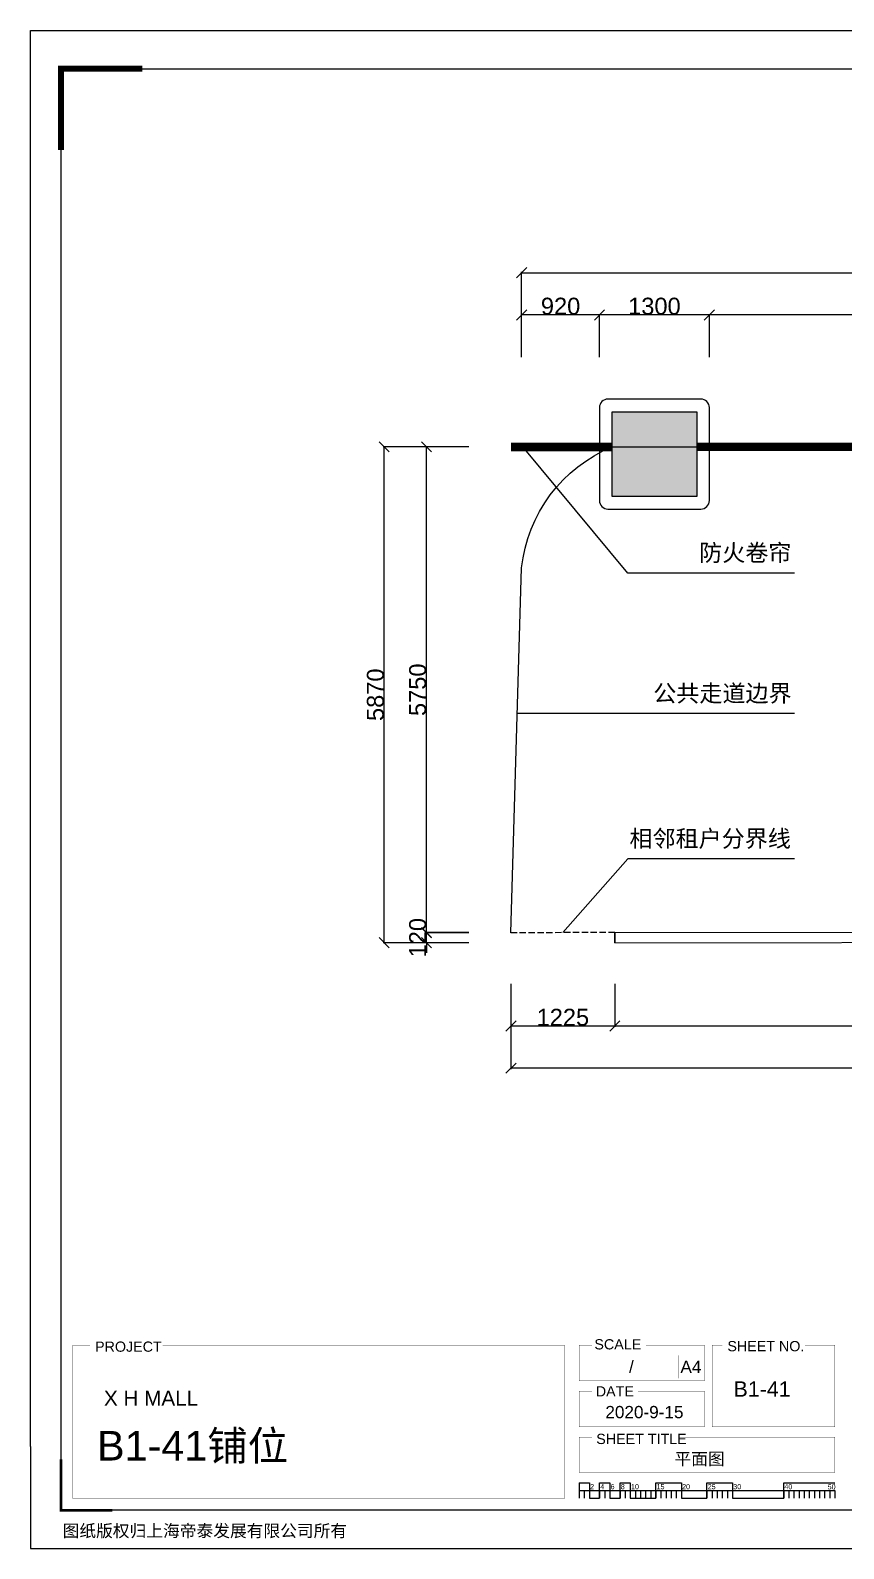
# Model space of a CAD drawing. Header units: inches. Extents: x -12201 to 13201, y -7516 to 10446.
# Drawn here: x -12201 to -2580, y -7516 to 10446 of the extents above; entities that cross this region are included whole.
import ezdxf
from ezdxf.enums import TextEntityAlignment as Align

# ---------------------------------------------------------------- set-up
doc = ezdxf.new("R2010")
doc.units = ezdxf.units.IN
doc.header["$MEASUREMENT"] = 0
doc.linetypes.add('DASH', pattern=[0.35, 0.25, -0.1])
doc.linetypes.add('DASHED', pattern=[0.75, 0.5, -0.25])
for name, color, linetype in [('B-新防火分区', 3, 'Continuous'), ('D-地面拼花造型', 143, 'Continuous'), ('DIM', 3, 'Continuous'), ('DIM TEXT', 7, 'Continuous'), ('F-固定矮柜', 1, 'Continuous'), ('建-墙体', 255, 'Continuous')]:
    doc.layers.add(name, color=color, linetype=linetype)
doc.styles.get("Standard").update_dxf_attribs({"font": 'arial.ttf'})
doc.dimstyles.new('DIM-200MM', dxfattribs={"dimtxt": 200, "dimasz": 120, "dimexe": 10, "dimexo": 10, "dimgap": 0.7, "dimtad": 1, "dimdec": 0, "dimrnd": 5, "dimzin": 1, "dimdsep": 46, "dimtxsty": 'Standard', "dimblk": 'OBLIQUE', "dimcen": 0.5, "dimdle": 1, "dimclrd": 256, "dimclre": 256, "dimclrt": 7, "dimaunit": 1, "dimadec": 0, "dimazin": 0, "dimtfac": 1, "dimtdec": 0, "dimtix": 1, "dimtmove": 2, "dimatfit": 3, "dimfxl": 0, "dimtolj": 1, "dimtzin": 1, "dimarcsym": 0})

# ---------------------------------------------------------------- blocks, each defined once
blk = doc.blocks.new('_Oblique')
at = {"color": 0, "linetype": 'ByBlock', "lineweight": -2}
blk.add_line((-0.5, -0.5), (0.5, 0.5), dxfattribs=at)
blk = doc.blocks.new('*D172')
at = {"layer": 'DEFPOINTS', "color": 0, "transparency": 16777216}
for p in [(-6515, -230), (-5287, -228), (-5287, -1333)]:
    blk.add_point(p, dxfattribs=at)
at = {"layer": 'DIM', "lineweight": -2, "transparency": 16777216}
for p, q in [((-6515, -833), (-6515, -1343)), ((-5287, -833), (-5287, -1343)), ((-6516, -1333), (-5286, -1333))]:
    blk.add_line(p, q, dxfattribs=at)
at = {"layer": 'DIM', "lineweight": -2, "transparency": 16777216, "xscale": 120, "yscale": 120, "zscale": 120, "rotation": 180}
blk.add_blockref('_Oblique', (-6515, -1333), dxfattribs=at)
at = {"layer": 'DIM', "lineweight": -2, "transparency": 16777216, "xscale": 120, "yscale": 120, "zscale": 120}
blk.add_blockref('_Oblique', (-5287, -1333), dxfattribs=at)
at = {"layer": 'DIM', "color": 7, "transparency": 16777216, "insert": (-5901, -1231), "char_height": 200, "attachment_point": 5}
blk.add_mtext('\\A1;1225', dxfattribs=at)
blk = doc.blocks.new('*D173')
at = {"layer": 'DEFPOINTS', "color": 0, "transparency": 16777216}
for p in [(-5287, -228), (5447, -333), (5447, -1333)]:
    blk.add_point(p, dxfattribs=at)
at = {"layer": 'DIM', "lineweight": -2, "transparency": 16777216}
for p, q in [((-5287, -833), (-5287, -1343)), ((5447, -833), (5447, -1343)), ((-5288, -1333), (5448, -1333))]:
    blk.add_line(p, q, dxfattribs=at)
at = {"layer": 'DIM', "lineweight": -2, "transparency": 16777216, "xscale": 120, "yscale": 120, "zscale": 120, "rotation": 180}
blk.add_blockref('_Oblique', (-5287, -1333), dxfattribs=at)
at = {"layer": 'DIM', "lineweight": -2, "transparency": 16777216, "xscale": 120, "yscale": 120, "zscale": 120}
blk.add_blockref('_Oblique', (5447, -1333), dxfattribs=at)
at = {"layer": 'DIM', "color": 7, "transparency": 16777216, "insert": (80, -1231), "char_height": 200, "attachment_point": 5}
blk.add_mtext('\\A1;10735', dxfattribs=at)
blk = doc.blocks.new('*D175')
at = {"layer": 'DEFPOINTS', "color": 0, "transparency": 16777216}
for p in [(-6515, -230), (6652, -333), (-6515, -1833)]:
    blk.add_point(p, dxfattribs=at)
at = {"layer": 'DIM', "lineweight": -2, "transparency": 16777216}
for p, q in [((-6515, -1333), (-6515, -1843)), ((6652, -1333), (6652, -1843)), ((6653, -1833), (-6516, -1833))]:
    blk.add_line(p, q, dxfattribs=at)
at = {"layer": 'DIM', "lineweight": -2, "transparency": 16777216, "xscale": 120, "yscale": 120, "zscale": 120, "rotation": 180}
blk.add_blockref('_Oblique', (-6515, -1833), dxfattribs=at)
at = {"layer": 'DIM', "lineweight": -2, "transparency": 16777216, "xscale": 120, "yscale": 120, "zscale": 120}
blk.add_blockref('_Oblique', (6652, -1833), dxfattribs=at)
at = {"layer": 'DIM', "color": 7, "transparency": 16777216, "insert": (68, -1731), "char_height": 200, "attachment_point": 5}
blk.add_mtext('\\A1;13165', dxfattribs=at)
blk = doc.blocks.new('*D180')
at = {"layer": 'DEFPOINTS', "color": 0, "transparency": 16777216}
for p in [(-7515, -228), (-5287, -228), (-5287, -348)]:
    blk.add_point(p, dxfattribs=at)
at = {"layer": 'DIM', "lineweight": -2, "transparency": 16777216}
for p, q in [((-7515, -228), (-7515, -108)), ((-7015, -228), (-7525, -228)), ((-7015, -348), (-7525, -348)), ((-7515, -348), (-7515, -228)), ((-7515, -348), (-7515, -468))]:
    blk.add_line(p, q, dxfattribs=at)
at = {"layer": 'DIM', "lineweight": -2, "transparency": 16777216, "xscale": 120, "yscale": 120, "zscale": 120}
for p, rotation in [((-7515, -228), 270), ((-7515, -348), 90)]:
    blk.add_blockref('_Oblique', p, dxfattribs=dict(at, rotation=rotation))
at = {"layer": 'DIM', "color": 7, "transparency": 16777216, "insert": (-7618, -288), "char_height": 200, "attachment_point": 5, "rotation": 90}
blk.add_mtext('\\A1;120', dxfattribs=at)
blk = doc.blocks.new('*D181')
at = {"layer": 'DEFPOINTS', "color": 0, "transparency": 16777216}
for p in [(-7515, 5520), (-3641, 5520), (-6515, -230)]:
    blk.add_point(p, dxfattribs=at)
at = {"layer": 'DIM', "lineweight": -2, "transparency": 16777216}
for p, q in [((-7015, 5520), (-7525, 5520)), ((-7515, -231), (-7515, 5521)), ((-7015, -230), (-7525, -230))]:
    blk.add_line(p, q, dxfattribs=at)
at = {"layer": 'DIM', "lineweight": -2, "transparency": 16777216, "xscale": 120, "yscale": 120, "zscale": 120}
for p, rotation in [((-7515, 5520), 90), ((-7515, -230), 270)]:
    blk.add_blockref('_Oblique', p, dxfattribs=dict(at, rotation=rotation))
at = {"layer": 'DIM', "color": 7, "transparency": 16777216, "insert": (-7618, 2645), "char_height": 200, "attachment_point": 5, "rotation": 90}
blk.add_mtext('\\A1;5750', dxfattribs=at)
blk = doc.blocks.new('*D182')
at = {"layer": 'DEFPOINTS', "color": 0, "transparency": 16777216}
for p in [(-8015, 5520), (-3641, 5520), (-5288, -348)]:
    blk.add_point(p, dxfattribs=at)
at = {"layer": 'DIM', "lineweight": -2, "transparency": 16777216}
for p, q in [((-7515, 5520), (-8025, 5520)), ((-8015, -349), (-8015, 5521)), ((-7515, -348), (-8025, -348))]:
    blk.add_line(p, q, dxfattribs=at)
at = {"layer": 'DIM', "lineweight": -2, "transparency": 16777216, "xscale": 120, "yscale": 120, "zscale": 120}
for p, rotation in [((-8015, 5520), 90), ((-8015, -348), 270)]:
    blk.add_blockref('_Oblique', p, dxfattribs=dict(at, rotation=rotation))
at = {"layer": 'DIM', "color": 7, "transparency": 16777216, "insert": (-8118, 2586), "char_height": 200, "attachment_point": 5, "rotation": 90}
blk.add_mtext('\\A1;5870', dxfattribs=at)
blk = doc.blocks.new('*D185')
at = {"layer": 'DEFPOINTS', "color": 0, "transparency": 16777216}
for p in [(-4168, 7079), (-4168, 5320), (3082, 5320)]:
    blk.add_point(p, dxfattribs=at)
at = {"layer": 'DIM', "lineweight": -2, "transparency": 16777216}
for p, q in [((3083, 7079), (-4169, 7079)), ((-4168, 6579), (-4168, 7089)), ((3082, 6579), (3082, 7089))]:
    blk.add_line(p, q, dxfattribs=at)
at = {"layer": 'DIM', "lineweight": -2, "transparency": 16777216, "xscale": 120, "yscale": 120, "zscale": 120, "rotation": 180}
blk.add_blockref('_Oblique', (-4168, 7079), dxfattribs=at)
at = {"layer": 'DIM', "lineweight": -2, "transparency": 16777216, "xscale": 120, "yscale": 120, "zscale": 120}
blk.add_blockref('_Oblique', (3082, 7079), dxfattribs=at)
at = {"layer": 'DIM', "color": 7, "transparency": 16777216, "insert": (-543, 7182), "char_height": 200, "attachment_point": 5}
blk.add_mtext('\\A1;7250', dxfattribs=at)
blk = doc.blocks.new('*D186')
at = {"layer": 'DEFPOINTS', "color": 0, "transparency": 16777216}
for p in [(-5468, 7079), (-5468, 5215), (-4168, 5183)]:
    blk.add_point(p, dxfattribs=at)
at = {"layer": 'DIM', "lineweight": -2, "transparency": 16777216}
for p, q in [((-4167, 7079), (-5469, 7079)), ((-5468, 6579), (-5468, 7089)), ((-4168, 6579), (-4168, 7089))]:
    blk.add_line(p, q, dxfattribs=at)
at = {"layer": 'DIM', "lineweight": -2, "transparency": 16777216, "xscale": 120, "yscale": 120, "zscale": 120, "rotation": 180}
blk.add_blockref('_Oblique', (-5468, 7079), dxfattribs=at)
at = {"layer": 'DIM', "lineweight": -2, "transparency": 16777216, "xscale": 120, "yscale": 120, "zscale": 120}
blk.add_blockref('_Oblique', (-4168, 7079), dxfattribs=at)
at = {"layer": 'DIM', "color": 7, "transparency": 16777216, "insert": (-4818, 7182), "char_height": 200, "attachment_point": 5}
blk.add_mtext('\\A1;1300', dxfattribs=at)
blk = doc.blocks.new('*D187')
at = {"layer": 'DEFPOINTS', "color": 0, "transparency": 16777216}
for p in [(-6389, 7079), (-5468, 5215), (-6389, 4087)]:
    blk.add_point(p, dxfattribs=at)
at = {"layer": 'DIM', "lineweight": -2, "transparency": 16777216}
for p, q in [((-5467, 7079), (-6390, 7079)), ((-6389, 6579), (-6389, 7089)), ((-5468, 6579), (-5468, 7089))]:
    blk.add_line(p, q, dxfattribs=at)
at = {"layer": 'DIM', "lineweight": -2, "transparency": 16777216, "xscale": 120, "yscale": 120, "zscale": 120, "rotation": 180}
blk.add_blockref('_Oblique', (-6389, 7079), dxfattribs=at)
at = {"layer": 'DIM', "lineweight": -2, "transparency": 16777216, "xscale": 120, "yscale": 120, "zscale": 120}
blk.add_blockref('_Oblique', (-5468, 7079), dxfattribs=at)
at = {"layer": 'DIM', "color": 7, "transparency": 16777216, "insert": (-5928, 7182), "char_height": 200, "attachment_point": 5}
blk.add_mtext('\\A1;920', dxfattribs=at)
blk = doc.blocks.new('*D188')
at = {"layer": 'DEFPOINTS', "color": 0, "transparency": 16777216}
for p in [(6637, 7579), (-6389, 4087), (6637, 4087)]:
    blk.add_point(p, dxfattribs=at)
at = {"layer": 'DIM', "lineweight": -2, "transparency": 16777216}
for p, q in [((-6390, 7579), (6638, 7579)), ((-6389, 7079), (-6389, 7589)), ((6637, 7079), (6637, 7589))]:
    blk.add_line(p, q, dxfattribs=at)
at = {"layer": 'DIM', "lineweight": -2, "transparency": 16777216, "xscale": 120, "yscale": 120, "zscale": 120, "rotation": 180}
blk.add_blockref('_Oblique', (-6389, 7579), dxfattribs=at)
at = {"layer": 'DIM', "lineweight": -2, "transparency": 16777216, "xscale": 120, "yscale": 120, "zscale": 120}
blk.add_blockref('_Oblique', (6637, 7579), dxfattribs=at)
at = {"layer": 'DIM', "color": 7, "transparency": 16777216, "insert": (124, 7682), "char_height": 200, "attachment_point": 5}
blk.add_mtext('\\A1;13025', dxfattribs=at)

msp = doc.modelspace()

# ---------------------------------------------------------------- hatches: boundary and pattern name
at = {"layer": '建-墙体'}
h = msp.add_hatch(color=256, dxfattribs=at)
h.dxf.hatch_style = 1
h.paths.add_polyline_path([(-5318.1, 5932.9), (-4318.1, 5932.9), (-4318.1, 4932.9), (-5318.1, 4932.9)])

# ---------------------------------------------------------------- linework, layer by layer
at = {"color": 8}
msp.add_line((-5708.1, -6829.5), (-2684.1, -6829.5), dxfattribs=at)
for points in [[(-12200.6, -6306.8), (-12200.6, 10446.2), (11991.4, 10446.2)], [(-12200.6, -6306.8), (-12200.6, -7516.4), (11991.4, -7516.4)], [(-5708.1, -6738.7), (-5708.1, -6920.2)], [(-5587.2, -6829.5), (-5587.2, -6920.2)], [(-4498.5, -6829.5), (-4498.5, -6920.2)], [(-4196.1, -6829.5), (-4196.1, -6920.2)], [(-2684.1, -6829.5), (-2684.1, -6920.2)]]:
    msp.add_lwpolyline(points)
for points, const_width in [([(-11837.7, 9032), (-11837.7, 9992.6), (-10877.2, 9992.6)], 72.6), ([(-10634.6, -5108.7), (-5880.6, -5108.7), (-5880.6, -6922.8), (-11697.7, -6922.8), (-11697.7, -5108.7), (-11494.9, -5108.7)], 3.02), ([(-4919.5, -5108.7), (-4226.4, -5108.7), (-4226.4, -5532.1), (-5708.1, -5532.1), (-5708.1, -5108.7), (-5556.9, -5108.7)], 3.02), ([(-3038.3, -5108.7), (-2684.1, -5108.7), (-2684.1, -6076.4), (-4135.6, -6076.4), (-4135.6, -5108.7), (-4014.7, -5108.7)], 3.02), ([(-4537.5, -5230.1), (-4537.5, -5499.7)], 3.02), ([(-5013.9, -5653.1), (-4226.4, -5653.1), (-4226.4, -6076.4), (-5708.1, -6076.4), (-5708.1, -5653.1), (-5556.9, -5653.1)], 3.02), ([(-4531.5, -6197.4), (-2684.1, -6197.4), (-2684.1, -6614.6), (-5708.1, -6614.6), (-5708.1, -6197.4), (-5556.9, -6197.4)], 3.02), ([(-11837.7, -6458), (-11837.7, -7062.8), (-11232.9, -7062.8)], 30.2), ([(-5587.2, -6738.7), (-5587.2, -6829.5)], 6.05), ([(-5466.2, -6738.7), (-5466.2, -6829.5)], 6.05), ([(-5345.2, -6738.7), (-5345.2, -6829.5)], 6.05), ([(-5224.3, -6738.7), (-5224.3, -6829.5)], 6.05), ([(-5103.3, -6738.7), (-5103.3, -6829.5)], 6.05), ([(-4800.9, -6738.7), (-4800.9, -6829.5)], 6.05), ([(-4498.5, -6738.7), (-4498.5, -6829.5)], 6.05), ([(-4196.1, -6738.7), (-4196.1, -6829.5)], 6.05), ([(-3893.7, -6738.7), (-3893.7, -6829.5)], 6.05), ([(-3288.9, -6738.7), (-3288.9, -6829.5)], 6.05), ([(-2684.1, -6738.7), (-2684.1, -6829.5)], 6.05)]:
    msp.add_lwpolyline(points, dxfattribs=dict(const_width=const_width))
msp.add_lwpolyline([(-11837.7, 9992.6), (12838.1, 9992.6), (12838.1, -7062.8), (-11837.7, -7062.8)], close=True)
for points in [[(-5708.1, -6738.7), (-5587.2, -6738.7), (-5587.2, -6920.2), (-5466.2, -6920.2), (-5466.2, -6738.7), (-5345.2, -6738.7), (-5345.2, -6920.2), (-5224.3, -6920.2), (-5224.3, -6738.7), (-5103.3, -6738.7), (-5103.3, -6920.2), (-4800.9, -6920.2), (-4800.9, -6738.7), (-4498.5, -6738.7), (-4498.5, -6920.2), (-4196.1, -6920.2), (-4196.1, -6738.7), (-3893.7, -6738.7), (-3893.7, -6920.2), (-3288.9, -6920.2), (-3288.9, -6738.7), (-2684.1, -6738.7)], [(-5647.6, -6829.5), (-5647.6, -6920.2)], [(-5466.2, -6829.5), (-5466.2, -6920.2)], [(-5405.7, -6829.5), (-5405.7, -6920.2)], [(-5345.2, -6829.5), (-5345.2, -6920.2)], [(-5224.3, -6829.5), (-5224.3, -6920.2)], [(-5163.8, -6829.5), (-5163.8, -6920.2)], [(-5103.3, -6829.5), (-5103.3, -6920.2)], [(-5042.8, -6829.5), (-5042.8, -6920.2)], [(-4982.4, -6829.5), (-4982.4, -6920.2)], [(-4921.9, -6829.5), (-4921.9, -6920.2)], [(-4861.4, -6829.5), (-4861.4, -6920.2)], [(-4800.9, -6829.5), (-4800.9, -6920.2)], [(-4740.4, -6829.5), (-4740.4, -6920.2)], [(-4680, -6829.5), (-4680, -6920.2)], [(-4619.5, -6829.5), (-4619.5, -6920.2)], [(-4559, -6829.5), (-4559, -6920.2)], [(-4135.6, -6829.5), (-4135.6, -6920.2)], [(-4075.2, -6829.5), (-4075.2, -6920.2)], [(-4014.7, -6829.5), (-4014.7, -6920.2)], [(-3954.2, -6829.5), (-3954.2, -6920.2)], [(-3893.7, -6829.5), (-3893.7, -6920.2)], [(-3288.9, -6829.5), (-3288.9, -6920.2)], [(-3228.4, -6829.5), (-3228.4, -6920.2)], [(-3168, -6829.5), (-3168, -6920.2)], [(-3107.5, -6829.5), (-3107.5, -6920.2)], [(-3047, -6829.5), (-3047, -6920.2)], [(-2986.5, -6829.5), (-2986.5, -6920.2)], [(-2926, -6829.5), (-2926, -6920.2)], [(-2865.6, -6829.5), (-2865.6, -6920.2)], [(-2805.1, -6829.5), (-2805.1, -6920.2)], [(-2744.6, -6829.5), (-2744.6, -6920.2)]]:
    msp.add_lwpolyline(points, dxfattribs=at)
at = {"layer": 'B-新防火分区', "color": 1, "linetype": 'DASHED', "ltscale": 1000, "const_width": 100}
for points in [[(3081.9, 5520), (-4319.2, 5517.9)], [(-5318.1, 5516.5), (-6514.8, 5516.7)]]:
    msp.add_lwpolyline(points, dxfattribs=at)
at = {"layer": 'D-地面拼花造型', "color": 8, "linetype": 'ByBlock', "ltscale": 2}
msp.add_lwpolyline([(-6514.8, -229.6), (-6388.5, 4086.7, -0.2742617), (-5318.1, 5520.5), (-5318.1, 5520.5)], format="xyb", dxfattribs=at)
msp.add_lwpolyline([(-5318.1, 5520.5), (4081.3, 5519.9)], dxfattribs=at)
at = {"layer": 'DIM'}
for p, q in [((-5133.2, 4026.1), (-6370.4, 5516.7)), ((-3162, 4026.1), (-5133.2, 4026.1)), ((-3162, 2362.7), (-6435.1, 2362.7)), ((-5133.2, 644.2), (-5901.1, -228.8)), ((-3162, 644.2), (-5133.2, 644.2))]:
    msp.add_line(p, q, dxfattribs=at)
at = {"layer": 'F-固定矮柜', "color": 8, "linetype": 'DASH', "ltscale": 300}
msp.add_line((-5287.5, -228), (-6514.8, -229.6), dxfattribs=at)
at = {"layer": '建-墙体'}
msp.add_line((-5287.9, -348), (-5287.9, -228), dxfattribs=at)
msp.add_lwpolyline([(-4268.1, 6082.9), (-5368.1, 6082.9, 0.4142136), (-5468.1, 5982.9), (-5468.1, 4882.9, 0.4142136), (-5368.1, 4782.9), (-4268.1, 4782.9, 0.4142136), (-4168.1, 4882.9), (-4168.1, 5982.9, 0.4142136)], format="xyb", close=True, dxfattribs=at)
msp.add_lwpolyline([(-5318.1, 5932.9), (-4318.1, 5932.9), (-4318.1, 4932.9), (-5318.1, 4932.9)], close=True, dxfattribs=at)
for points in [[(-5287.9, -228), (-5287.9, -348)], [(-5287.5, -228), (5446.6, -213.4)], [(-5287.5, -348), (5446.6, -333.4)]]:
    msp.add_lwpolyline(points, dxfattribs=at)

# ---------------------------------------------------------------- texts
for s, height, p in [('PROJECT', 120.96, (-11434.9, -5187)), ('SCALE', 120.96, (-5528.2, -5159.4)), ('SHEET NO.', 120.96, (-3954.8, -5181)), ('A4', 145.15, (-4510.4, -5438.2)), ('DATE', 120.96, (-5511.6, -5716.2)), ('SHEET TITLE', 120.96, (-5506.2, -6278.8)), ('2', 60.5, (-5578.9, -6813.6)), ('4', 60.5, (-5457.9, -6813.6)), ('6', 60.5, (-5337, -6813.6)), ('8', 60.5, (-5216, -6813.6)), ('10', 60.48, (-5095.1, -6813.6)), ('15', 60.48, (-4792.7, -6813.6)), ('20', 60.48, (-4490.3, -6813.6)), ('25', 60.48, (-4187.9, -6813.6)), ('30', 60.48, (-3885.5, -6813.6)), ('40', 60.48, (-3280.7, -6813.6)), ('50', 60.48, (-2768.7, -6815.7)), ('图纸版权归上海帝泰发展有限公司所有', 145.152, (-11819.2, -7377.9))]:
    msp.add_text(s, height=height).set_placement(p)
at = {"insert": (-11329.8, -5649.4), "char_height": 175, "attachment_point": 1}
msp.add_mtext_dynamic_manual_height_columns('X H MALL', width=4765.658, gutter_width=0.7, heights=[0], dxfattribs=at)
for tag, text, p in [('/', 'AS NOTED', (-5061.6, -5435.9)), ('2020-9-15', '2020-7-22', (-4474.1, -5973.5))]:
    msp.add_attdef(tag, text=text, height=145.15).set_placement(p, align=Align.RIGHT)
for tag, p, s, height in [('B1-41', (-3882.3, -5718.4), 'SHEET NO.', 181.44), ('B1-41铺位', (-11411.7, -6473.9), '###############', 350), ('平面图', (-4581, -6527), 'SHEET-TITLE', 145.152)]:
    msp.add_attdef(tag, p, s, height=height)
at = {"layer": 'DIM TEXT', "char_height": 200, "attachment_point": 1}
for s, insert in [('{\\fSimSun|b0|i0|c134|p2;防火卷帘}', (-4288.3, 4366.4)), ('{\\fSimSun|b0|i0|c134|p2;公共走道边界}', (-4831.7, 2703)), ('{\\fSimSun|b0|i0|c134|p2;相邻租户分界线}', (-5113.4, 984.5))]:
    msp.add_mtext_dynamic_manual_height_columns(s, width=10456.675, gutter_width=2, heights=[0], dxfattribs=dict(at, insert=insert))

# ---------------------------------------------------------------- dimensions: what is measured, and where the dimension line sits
at = {"layer": 'DIM'}
for base, p1, p2, picture, middle in [((6636.7, 7579.3), (-6388.5, 4086.7), (6636.7, 4086.7), '*D188', (124.1, 7682.2)), ((-6388.5, 7079.3), (-5468.1, 5215.4), (-6388.5, 4086.7), '*D187', (-5928.3, 7182.1)), ((-5468.1, 7079.3), (-4168.1, 5183.4), (-5468.1, 5215.4), '*D186', (-4818.1, 7182.2)), ((-4168.1, 7079.3), (3081.9, 5319.9), (-4168.1, 5319.9), '*D185', (-543.1, 7182.1)), ((-5287.5, -1333.4), (-6514.8, -229.6), (-5287.5, -228), '*D172', (-5901.1, -1230.6)), ((-6514.8, -1833.4), (6651.6, -333.4), (-6514.8, -229.6), '*D175', (68.4, -1730.6)), ((5446.6, -1333.4), (-5287.5, -228), (5446.6, -333.4), '*D173', (79.6, -1230.6))]:
    dim = msp.add_linear_dim(base=base, p1=p1, p2=p2, dimstyle='DIM-200MM', dxfattribs=at)
    dim.commit()
    dim.dimension.update_dxf_attribs({"geometry": picture, "text_midpoint": middle})
for base, p1, p2, picture, middle in [((-8014.8, 5520.4), (-5287.9, -348), (-3641, 5520.4), '*D182', (-8117.6, 2586.2)), ((-7514.8, 5520.4), (-6514.8, -229.6), (-3641, 5520.4), '*D181', (-7617.6, 2645.4)), ((-7514.8, -228), (-5287.5, -348), (-5287.5, -228), '*D180', (-7617.6, -288))]:
    dim = msp.add_linear_dim(base=base, p1=p1, p2=p2, angle=90, dimstyle='DIM-200MM', dxfattribs=at)
    dim.commit()
    dim.dimension.update_dxf_attribs({"geometry": picture, "text_midpoint": middle})

doc.saveas('drawing.dxf')
